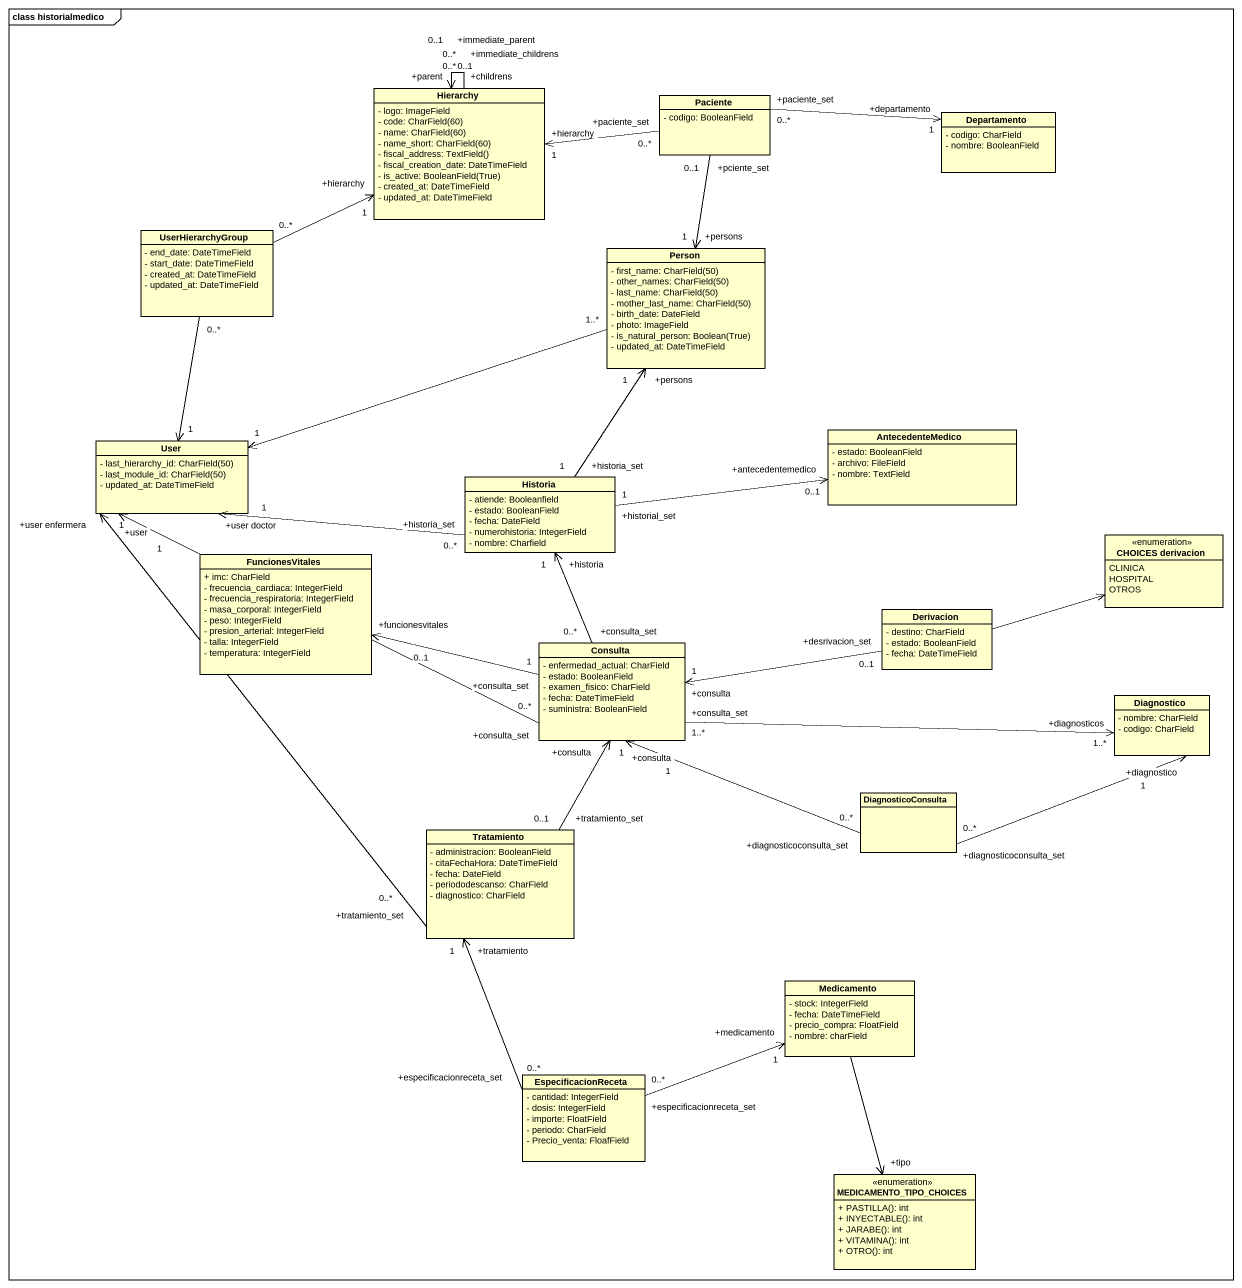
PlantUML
@startuml
mainframe class historialmedico
hide circle
hide empty members
skinparam classAttributeIconSize 0
class Hierarchy {
  - logo: ImageField
  {field} - code: CharField(60)
  {field} - name: CharField(60)
  {field} - name_short: CharField(60)
  {field} - fiscal_address: TextField()
  - fiscal_creation_date: DateTimeField
  {field} - is_active: BooleanField(True)
  - created_at: DateTimeField
  - updated_at: DateTimeField
}
class Paciente {
  - codigo: BooleanField
}
class Departamento {
  - codigo: CharField
  - nombre: BooleanField
}
class UserHierarchyGroup {
  - end_date: DateTimeField
  - start_date: DateTimeField
  - created_at: DateTimeField
  - updated_at: DateTimeField
}
class "Person" as Person_ {
  {field} - first_name: CharField(50)
  {field} - other_names: CharField(50)
  {field} - last_name: CharField(50)
  {field} - mother_last_name: CharField(50)
  - birth_date: DateField
  - photo: ImageField
  {field} - is_natural_person: Boolean(True)
  - updated_at: DateTimeField
}
class AntecedenteMedico {
  - estado: BooleanField
  - archivo: FileField
  - nombre: TextField
}
class User {
  {field} - last_hierarchy_id: CharField(50)
  {field} - last_module_id: CharField(50)
  - updated_at: DateTimeField
}
class Historia {
  - atiende: Booleanfield
  - estado: BooleanField
  - fecha: DateField
  - numerohistoria: IntegerField
  - nombre: Charfield
}
enum "CHOICES derivacion" as CHOICES_derivacion {
  CLINICA
  HOSPITAL
  OTROS
}
class FuncionesVitales {
  + imc: CharField
  - frecuencia_cardiaca: IntegerField
  - frecuencia_respiratoria: IntegerField
  - masa_corporal: IntegerField
  - peso: IntegerField
  - presion_arterial: IntegerField
  - talla: IntegerField
  - temperatura: IntegerField
}
class Derivacion {
  - destino: CharField
  - estado: BooleanField
  - fecha: DateTimeField
}
class Consulta {
  - enfermedad_actual: CharField
  - estado: BooleanField
  - examen_fisico: CharField
  - fecha: DateTimeField
  - suministra: BooleanField
}
class Diagnostico {
  - nombre: CharField
  - codigo: CharField
}
class DiagnosticoConsulta
class Tratamiento {
  - administracion: BooleanField
  - citaFechaHora: DateTimeField
  - fecha: DateField
  - periododescanso: CharField
  - diagnostico: CharField
}
class Medicamento {
  - stock: IntegerField
  - fecha: DateTimeField
  - precio_compra: FloatField
  - nombre: charField
}
class EspecificacionReceta {
  - cantidad: IntegerField
  - dosis: IntegerField
  - importe: FloatField
  - periodo: CharField
  - Precio_venta: FloafField
}
enum MEDICAMENTO_TIPO_CHOICES {
  + PASTILLA(): int
  + INYECTABLE(): int
  + JARABE(): int
  + VITAMINA(): int
  + OTRO(): int
}
Hierarchy "+childrens\n0..*" --> "+parent\n0..1" Hierarchy
Hierarchy "+immediate_childrens\n0..*" --> "+immediate_parent\n0..1" Hierarchy
Paciente "+paciente_set\n0..*" -left-> "+hierarchy\n1" Hierarchy
Paciente "+paciente_set\n0..*" -right-> "+departamento\n1" Departamento
Paciente "+pciente_set\n0..1" --> "+persons\n1" Person_
UserHierarchyGroup "0..*" -right-> "+hierarchy\n1" Hierarchy
UserHierarchyGroup "0..*" --> "1" User
Person_ "1..*" -left-> "1" User
Historia "+historia_set\n1" -up-> "+persons\n1" Person_
Historia "+historial_set\n1" -right-> "+antecedentemedico\n0..1" AntecedenteMedico
Historia "+historia_set\n0..*" -left-> "+user doctor\n1" User
Derivacion -right-> CHOICES_derivacion
Derivacion "+desrivacion_set\n0..1" -left-> "+consulta\n1" Consulta
Consulta "+consulta_set\n0..*" -left-> "+user\n1" User
Consulta "+consulta_set\n0..*" -up-> "+historia\n1" Historia
Consulta "+consulta_set\n1" -left-> "+funcionesvitales\n0..1" FuncionesVitales
Consulta "+consulta_set\n1..*" -right-> "+diagnosticos\n1..*" Diagnostico
DiagnosticoConsulta "+diagnosticoconsulta_set\n0..*" -left-> "+consulta\n1" Consulta
DiagnosticoConsulta "+diagnosticoconsulta_set\n0..*" -right-> "+diagnostico\n1" Diagnostico
Tratamiento "+tratamiento_set\n0..*" -up-> "+user enfermera\n1" User
Tratamiento "+tratamiento_set\n0..1" -up-> "+consulta\n1" Consulta
Medicamento --> "+tipo" MEDICAMENTO_TIPO_CHOICES
EspecificacionReceta "+especificacionreceta_set\n0..*" -up-> "+tratamiento\n1" Tratamiento
EspecificacionReceta "+especificacionreceta_set\n0..*" -right-> "+medicamento\n1" Medicamento
@enduml
